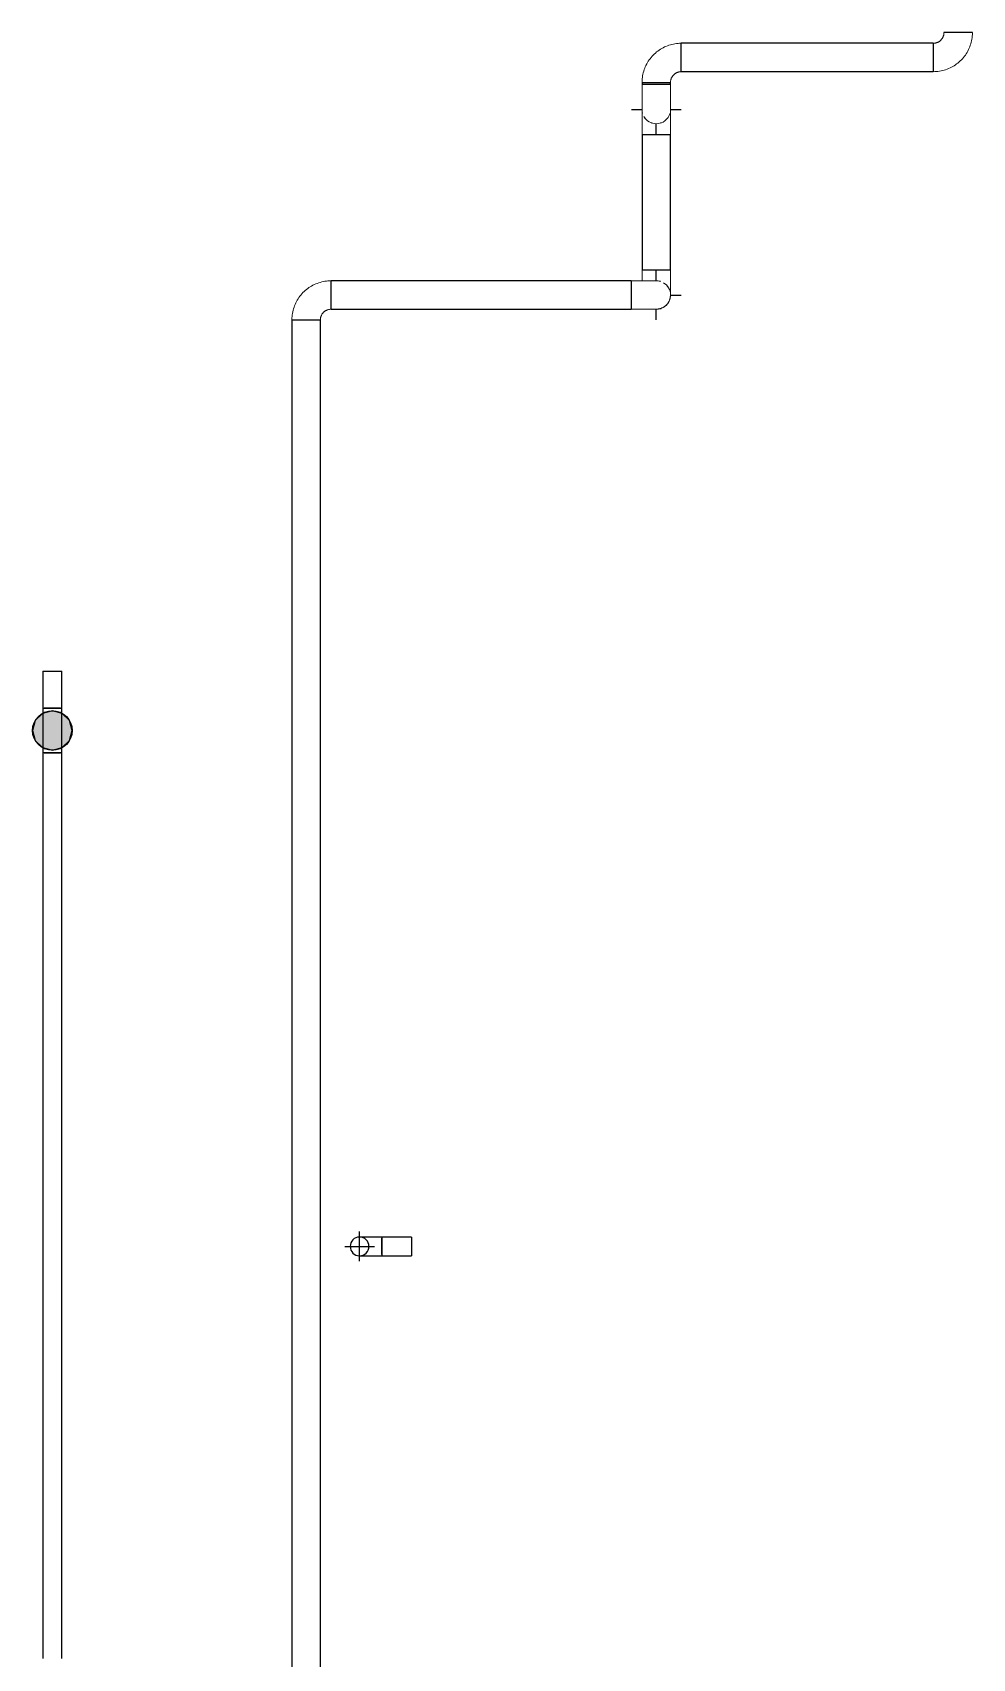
# Model space of a CAD drawing. Header units: inches. Extents: x -3327 to -1, y 8 to 1328.
# Drawn here: x -2028 to -1933.1, y 458 to 622.3 of the extents above; entities that cross this region are included whole.
import ezdxf

# ---------------------------------------------------------------- set-up
doc = ezdxf.new("R2010")
doc.units = ezdxf.units.IN
doc.header["$MEASUREMENT"] = 0
doc.layers.add('P-PIPE', color=3, linetype='Continuous', lineweight=9)
doc.layers.add('X - REF - FP', color=7, linetype='Continuous', true_color=0xb90000)

# ---------------------------------------------------------------- blocks, each defined once
blk = doc.blocks.new('Elbow - Welded - Generic - Standard-1127339-SECOND LEVEL')
at = {"layer": 'P-PIPE'}
for p, q in [((-1.39, 2.52), (-1.25, 2.52)), ((-1.24, 2.52), (-1.02, 2.52)), ((-1.02, 2.52), (-0.72, 2.52)), ((-0.72, 2.52), (-0.37, 2.52)), ((-0.37, 2.52), (0.37, 2.52)), ((0.37, 2.52), (0.72, 2.52)), ((0.72, 2.52), (1.02, 2.52)), ((1.02, 2.52), (1.24, 2.52)), ((1.25, 2.52), (1.39, 2.52)), ((-2.52, 1.25), (-2.52, 1.39)), ((-2.52, 1.02), (-2.52, 1.24)), ((-2.52, 0.72), (-2.52, 1.02)), ((-2.52, 0.37), (-2.52, 0.72)), ((-2.52, -0.37), (-2.52, 0.37)), ((-2.52, -0.72), (-2.52, -0.37)), ((-2.52, -1.02), (-2.52, -0.72)), ((-2.52, -1.24), (-2.52, -1.02)), ((-2.52, -1.39), (-2.52, -1.25))]:
    blk.add_line(p, q, dxfattribs=at)
at = {"layer": 'P-PIPE', "flags": 128}
for points in [[(-2.52, -1.44), (-2.36, -1.43), (-2.2, -1.42), (-2.05, -1.41), (-1.89, -1.39), (-1.73, -1.36), (-1.58, -1.32), (-1.43, -1.28), (-1.28, -1.24), (-1.13, -1.18), (-0.98, -1.12), (-0.83, -1.06), (-0.69, -0.99), (-0.55, -0.91), (-0.42, -0.83), (-0.29, -0.75), (-0.16, -0.65), (-0.03, -0.56), (0.09, -0.45), (0.21, -0.35), (0.32, -0.24), (0.43, -0.12), (0.53, 0), (0.63, 0.12), (0.72, 0.25), (0.81, 0.38), (0.89, 0.52), (0.97, 0.65), (1.04, 0.8), (1.11, 0.94), (1.17, 1.09), (1.22, 1.23), (1.27, 1.39), (1.31, 1.54), (1.35, 1.69), (1.38, 1.85), (1.4, 2), (1.42, 2.16), (1.43, 2.32), (1.44, 2.48), (1.44, 2.52)], [(-1.44, 2.52), (-1.44, 2.48), (-1.44, 2.43), (-1.44, 2.39), (-1.45, 2.35), (-1.46, 2.3), (-1.47, 2.26), (-1.48, 2.22), (-1.49, 2.18), (-1.51, 2.14), (-1.52, 2.1), (-1.54, 2.06), (-1.56, 2.02), (-1.58, 1.98), (-1.6, 1.94), (-1.63, 1.91), (-1.65, 1.87), (-1.68, 1.84), (-1.71, 1.81), (-1.73, 1.77), (-1.77, 1.74), (-1.8, 1.71), (-1.83, 1.69), (-1.86, 1.66), (-1.9, 1.63), (-1.93, 1.61), (-1.97, 1.59), (-2.01, 1.56), (-2.05, 1.55), (-2.09, 1.53), (-2.13, 1.51), (-2.17, 1.5), (-2.21, 1.48), (-2.25, 1.47), (-2.29, 1.46), (-2.34, 1.45), (-2.38, 1.45), (-2.42, 1.44), (-2.46, 1.44), (-2.51, 1.44), (-2.52, 1.44)]]:
    blk.add_lwpolyline(points, dxfattribs=at)
blk = doc.blocks.new('Elbow - Welded - Generic - Standard-V57-SECOND LEVEL')
at = {"layer": 'P-PIPE'}
for p, q in [((-1966.39, 598.26), (-1966.25, 598.26)), ((-1966.24, 598.26), (-1966.02, 598.26)), ((-1966.02, 598.26), (-1965.72, 598.26)), ((-1965.72, 598.26), (-1965.37, 598.26)), ((-1965.37, 598.26), (-1965, 598.26)), ((-1965, 598.26), (-1964.63, 598.26)), ((-1964.63, 598.26), (-1964.28, 598.26)), ((-1964.28, 598.26), (-1963.98, 598.26)), ((-1963.98, 598.26), (-1963.76, 598.26)), ((-1963.75, 598.26), (-1963.61, 598.26))]:
    blk.add_line(p, q, dxfattribs=at)
at = {"layer": 'P-PIPE', "flags": 128}
for points in [[(-1966.44, 597.18), (-1966.44, 597.26), (-1966.44, 597.35), (-1966.44, 597.44), (-1966.44, 597.54), (-1966.44, 597.64), (-1966.44, 597.74), (-1966.44, 597.83), (-1966.44, 597.93), (-1966.44, 598.03), (-1966.44, 598.13), (-1966.44, 598.24), (-1966.44, 598.26)], [(-1963.56, 598.26), (-1963.56, 598.16), (-1963.56, 598.06), (-1963.56, 597.96), (-1963.56, 597.86), (-1963.56, 597.76), (-1963.56, 597.66), (-1963.56, 597.57), (-1963.56, 597.47), (-1963.56, 597.37), (-1963.56, 597.28), (-1963.56, 597.19), (-1963.56, 597.1), (-1963.56, 597.01), (-1963.56, 596.92), (-1963.56, 596.84), (-1963.56, 596.76), (-1963.56, 596.68), (-1963.56, 596.6), (-1963.56, 596.53), (-1963.56, 596.45), (-1963.56, 596.39), (-1963.56, 596.32), (-1963.56, 596.26), (-1963.56, 596.2), (-1963.56, 596.14), (-1963.56, 596.09), (-1963.56, 596.04), (-1963.56, 595.99), (-1963.56, 595.95), (-1963.56, 595.91), (-1963.56, 595.88), (-1963.56, 595.85), (-1963.56, 595.82), (-1963.56, 595.8), (-1963.56, 595.78), (-1963.56, 595.76), (-1963.56, 595.75)], [(-1963.56, 595.74), (-1963.56, 595.69), (-1963.57, 595.63), (-1963.57, 595.57), (-1963.58, 595.51), (-1963.59, 595.46), (-1963.6, 595.4), (-1963.62, 595.35), (-1963.64, 595.29), (-1963.66, 595.24), (-1963.68, 595.18), (-1963.7, 595.13), (-1963.73, 595.08), (-1963.75, 595.03), (-1963.78, 594.98), (-1963.81, 594.93), (-1963.85, 594.88), (-1963.88, 594.84), (-1963.92, 594.8), (-1963.96, 594.75), (-1964, 594.71), (-1964.04, 594.67), (-1964.08, 594.64), (-1964.13, 594.6), (-1964.18, 594.57), (-1964.22, 594.53), (-1964.27, 594.5), (-1964.32, 594.48), (-1964.37, 594.45), (-1964.43, 594.43), (-1964.48, 594.4), (-1964.53, 594.38), (-1964.59, 594.37), (-1964.64, 594.35), (-1964.7, 594.34), (-1964.76, 594.33), (-1964.81, 594.32), (-1964.87, 594.31), (-1964.93, 594.31), (-1964.98, 594.31), (-1965, 594.31)], [(-1963.56, 595.75), (-1963.56, 595.74), (-1963.56, 595.74)]]:
    blk.add_lwpolyline(points, dxfattribs=at)
blk = doc.blocks.new('Elbow - Welded - Generic - Standard-V58-SECOND LEVEL')
at = {"layer": 'P-PIPE'}
for p, q in [((-1967.52, 596.99), (-1967.52, 597.13)), ((-1967.52, 596.76), (-1967.52, 596.99)), ((-1967.52, 596.46), (-1967.52, 596.76)), ((-1967.52, 596.11), (-1967.52, 596.46)), ((-1967.52, 595.74), (-1967.52, 596.11)), ((-1967.52, 595.37), (-1967.52, 595.74)), ((-1967.52, 595.02), (-1967.52, 595.37)), ((-1967.52, 594.73), (-1967.52, 595.02)), ((-1967.52, 594.5), (-1967.52, 594.73)), ((-1967.52, 594.35), (-1967.52, 594.5))]:
    blk.add_line(p, q, dxfattribs=at)
at = {"layer": 'P-PIPE', "flags": 128}
for points in [[(-1965, 597.18), (-1965, 597.18), (-1965.01, 597.18), (-1965.02, 597.18), (-1965.03, 597.18), (-1965.05, 597.18), (-1965.07, 597.18), (-1965.1, 597.18), (-1965.13, 597.18), (-1965.16, 597.18), (-1965.2, 597.18), (-1965.24, 597.18), (-1965.28, 597.18), (-1965.33, 597.18), (-1965.38, 597.18), (-1965.44, 597.18), (-1965.5, 597.18), (-1965.56, 597.18), (-1965.63, 597.18), (-1965.69, 597.18), (-1965.76, 597.18), (-1965.84, 597.18), (-1965.91, 597.18), (-1965.99, 597.18), (-1966.07, 597.18), (-1966.16, 597.18), (-1966.24, 597.18), (-1966.33, 597.18), (-1966.42, 597.18), (-1966.51, 597.18), (-1966.61, 597.18), (-1966.7, 597.18), (-1966.8, 597.18), (-1966.89, 597.18), (-1966.99, 597.18), (-1967.09, 597.18), (-1967.19, 597.18), (-1967.29, 597.18), (-1967.39, 597.18), (-1967.49, 597.18), (-1967.52, 597.18)], [(-1967.52, 594.31), (-1967.42, 594.31), (-1967.32, 594.31), (-1967.22, 594.31), (-1967.12, 594.31), (-1967.02, 594.31), (-1966.92, 594.31), (-1966.82, 594.31), (-1966.73, 594.31), (-1966.63, 594.31), (-1966.54, 594.31), (-1966.45, 594.31), (-1966.36, 594.31), (-1966.27, 594.31), (-1966.18, 594.31), (-1966.1, 594.31), (-1966.01, 594.31), (-1965.94, 594.31), (-1965.86, 594.31), (-1965.78, 594.31), (-1965.71, 594.31), (-1965.64, 594.31), (-1965.58, 594.31), (-1965.52, 594.31), (-1965.46, 594.31), (-1965.4, 594.31), (-1965.35, 594.31), (-1965.3, 594.31), (-1965.25, 594.31), (-1965.21, 594.31), (-1965.17, 594.31), (-1965.14, 594.31), (-1965.11, 594.31), (-1965.08, 594.31), (-1965.06, 594.31), (-1965.04, 594.31), (-1965.02, 594.31), (-1965.01, 594.31), (-1965, 594.31), (-1965, 594.31), (-1965, 594.31)]]:
    blk.add_lwpolyline(points, dxfattribs=at)
at = {"layer": 'P-PIPE'}
for start, end in [(75, 90), (0, 60), (285, 0)]:
    blk.add_arc((-1965, 595.74), 1.44, start, end, dxfattribs=at)
blk = doc.blocks.new('Elbow - Welded - Generic - Standard-V59-SECOND LEVEL')
at = {"layer": 'P-PIPE'}
for p, q in [((-1966.39, 617.01), (-1966.25, 617.01)), ((-1966.24, 617.01), (-1966.02, 617.01)), ((-1966.02, 617.01), (-1965.72, 617.01)), ((-1965.72, 617.01), (-1965.37, 617.01)), ((-1965.37, 617.01), (-1965, 617.01)), ((-1965, 617.01), (-1964.63, 617.01)), ((-1964.63, 617.01), (-1964.28, 617.01)), ((-1964.28, 617.01), (-1963.98, 617.01)), ((-1963.98, 617.01), (-1963.76, 617.01)), ((-1963.75, 617.01), (-1963.61, 617.01))]:
    blk.add_line(p, q, dxfattribs=at)
at = {"layer": 'P-PIPE', "flags": 128}
for points in [[(-1966.44, 617.01), (-1966.44, 616.91), (-1966.44, 616.81), (-1966.44, 616.71), (-1966.44, 616.61), (-1966.44, 616.51), (-1966.44, 616.41), (-1966.44, 616.32), (-1966.44, 616.22), (-1966.44, 616.12), (-1966.44, 616.03), (-1966.44, 615.94), (-1966.44, 615.85), (-1966.44, 615.76), (-1966.44, 615.67), (-1966.44, 615.59), (-1966.44, 615.51), (-1966.44, 615.43), (-1966.44, 615.35), (-1966.44, 615.28), (-1966.44, 615.2), (-1966.44, 615.14), (-1966.44, 615.07), (-1966.44, 615.01), (-1966.44, 614.95), (-1966.44, 614.89), (-1966.44, 614.84), (-1966.44, 614.79), (-1966.44, 614.74), (-1966.44, 614.7), (-1966.44, 614.66), (-1966.44, 614.63), (-1966.44, 614.6), (-1966.44, 614.57), (-1966.44, 614.55), (-1966.44, 614.53), (-1966.44, 614.51), (-1966.44, 614.5), (-1966.44, 614.5), (-1966.44, 614.49), (-1966.44, 614.49)], [(-1963.56, 614.49), (-1963.56, 614.49), (-1963.56, 614.5), (-1963.56, 614.51), (-1963.56, 614.52), (-1963.56, 614.54), (-1963.56, 614.57), (-1963.56, 614.59), (-1963.56, 614.62), (-1963.56, 614.65), (-1963.56, 614.69), (-1963.56, 614.73), (-1963.56, 614.78), (-1963.56, 614.83), (-1963.56, 614.88), (-1963.56, 614.93), (-1963.56, 614.99), (-1963.56, 615.05), (-1963.56, 615.12), (-1963.56, 615.19), (-1963.56, 615.26), (-1963.56, 615.33), (-1963.56, 615.41), (-1963.56, 615.49), (-1963.56, 615.57), (-1963.56, 615.65), (-1963.56, 615.74), (-1963.56, 615.82), (-1963.56, 615.91), (-1963.56, 616.01), (-1963.56, 616.1), (-1963.56, 616.19), (-1963.56, 616.29), (-1963.56, 616.39), (-1963.56, 616.49), (-1963.56, 616.58), (-1963.56, 616.68), (-1963.56, 616.78), (-1963.56, 616.88), (-1963.56, 616.99), (-1963.56, 617.01)]]:
    blk.add_lwpolyline(points, dxfattribs=at)
at = {"layer": 'P-PIPE'}
for start, end in [(180, 195), (210, 270), (270, 345)]:
    blk.add_arc((-1965, 614.49), 1.44, start, end, dxfattribs=at)
blk = doc.blocks.new('Elbow - Welded - Generic - Standard-V60-SECOND LEVEL')
at = {"layer": 'P-PIPE'}
for p, q in [((-1966.25, 611.97), (-1966.39, 611.97)), ((-1966.02, 611.97), (-1966.24, 611.97)), ((-1965.72, 611.97), (-1966.02, 611.97)), ((-1965.37, 611.97), (-1965.72, 611.97)), ((-1965, 611.97), (-1965.37, 611.97)), ((-1964.63, 611.97), (-1965, 611.97)), ((-1964.28, 611.97), (-1964.63, 611.97)), ((-1963.98, 611.97), (-1964.28, 611.97)), ((-1963.76, 611.97), (-1963.98, 611.97)), ((-1963.61, 611.97), (-1963.75, 611.97))]:
    blk.add_line(p, q, dxfattribs=at)
at = {"layer": 'P-PIPE', "flags": 128}
for points in [[(-1966.44, 614.49), (-1966.44, 614.49), (-1966.44, 614.49)], [(-1966.44, 611.97), (-1966.44, 612.07), (-1966.44, 612.17), (-1966.44, 612.27), (-1966.44, 612.37), (-1966.44, 612.47), (-1966.44, 612.57), (-1966.44, 612.67), (-1966.44, 612.77), (-1966.44, 612.86), (-1966.44, 612.95), (-1966.44, 613.05), (-1966.44, 613.14), (-1966.44, 613.23), (-1966.44, 613.31), (-1966.44, 613.4), (-1966.44, 613.48), (-1966.44, 613.56), (-1966.44, 613.63), (-1966.44, 613.71), (-1966.44, 613.78), (-1966.44, 613.85), (-1966.44, 613.92), (-1966.44, 613.98), (-1966.44, 614.04), (-1966.44, 614.09), (-1966.44, 614.15), (-1966.44, 614.2), (-1966.44, 614.24), (-1966.44, 614.28), (-1966.44, 614.32), (-1966.44, 614.36), (-1966.44, 614.39), (-1966.44, 614.41), (-1966.44, 614.44), (-1966.44, 614.46), (-1966.44, 614.47), (-1966.44, 614.48)], [(-1963.56, 614.48), (-1963.56, 614.47), (-1963.56, 614.46), (-1963.56, 614.44), (-1963.56, 614.42), (-1963.56, 614.39), (-1963.56, 614.36), (-1963.56, 614.33), (-1963.56, 614.29), (-1963.56, 614.25), (-1963.56, 614.21), (-1963.56, 614.16), (-1963.56, 614.11), (-1963.56, 614.05), (-1963.56, 613.99), (-1963.56, 613.93), (-1963.56, 613.87), (-1963.56, 613.8), (-1963.56, 613.73), (-1963.56, 613.65), (-1963.56, 613.58), (-1963.56, 613.5), (-1963.56, 613.42), (-1963.56, 613.33), (-1963.56, 613.25), (-1963.56, 613.16), (-1963.56, 613.07), (-1963.56, 612.98), (-1963.56, 612.89), (-1963.56, 612.79), (-1963.56, 612.7), (-1963.56, 612.6), (-1963.56, 612.5), (-1963.56, 612.4), (-1963.56, 612.3), (-1963.56, 612.2), (-1963.56, 612.1), (-1963.56, 612), (-1963.56, 611.97)]]:
    blk.add_lwpolyline(points, dxfattribs=at)

msp = doc.modelspace()

# ---------------------------------------------------------------- hatches: boundary and pattern name
at = {"layer": 'X - REF - FP'}
msp.add_hatch(color=256, dxfattribs=at).paths.add_polyline_path([(-2026, 549.74), (-2025, 550.01), (-2024.27, 550.74), (-2024, 551.74), (-2024.27, 552.74), (-2025, 553.47), (-2026, 553.74), (-2027, 553.47), (-2027.73, 552.74), (-2028, 551.74), (-2027.73, 550.74), (-2027, 550.01)], flags=0)
h = msp.add_hatch(color=256, dxfattribs=at)
edge = h.paths.add_edge_path(flags=0)
edge.add_arc((-2026, 551.74), 2, 0, 360)

# ---------------------------------------------------------------- linework, layer by layer
for p, q in [((-1937.02, 621.18), (-1962.48, 621.18)), ((-1962.48, 618.35), (-1962.48, 621.18)), ((-1937.02, 621.18), (-1937.02, 621.13)), ((-1937.02, 621.13), (-1937.02, 618.31)), ((-1935.89, 622.26), (-1935.94, 622.26)), ((-1933.06, 622.26), (-1935.89, 622.26)), ((-1962.48, 618.31), (-1962.48, 618.35)), ((-1962.48, 618.31), (-1937.02, 618.31)), ((-1966.44, 617.22), (-1966.44, 617.01)), ((-1966.44, 617.22), (-1963.61, 617.22)), ((-1963.56, 617.01), (-1966.44, 617.01)), ((-1963.61, 617.22), (-1963.56, 617.22)), ((-1963.56, 617.01), (-1963.56, 617.22)), ((-1967.5, 614.49), (-1966.44, 614.49)), ((-1963.58, 614.49), (-1962.5, 614.49)), ((-1965, 611.99), (-1965, 613.06)), ((-1966.44, 611.97), (-1966.44, 598.26)), ((-1966.44, 611.97), (-1965.37, 611.97)), ((-1965.37, 611.97), (-1964.63, 611.97)), ((-1964.63, 611.97), (-1963.56, 611.97)), ((-1963.56, 598.26), (-1963.56, 611.97)), ((-1965.37, 598.26), (-1966.44, 598.26)), ((-1964.63, 598.26), (-1965.37, 598.26)), ((-1965, 597.18), (-1965, 598.24)), ((-1963.56, 598.26), (-1964.63, 598.26)), ((-1967.52, 597.18), (-1997.85, 597.18)), ((-1997.85, 594.35), (-1997.85, 597.18)), ((-1967.52, 597.18), (-1967.52, 594.31)), ((-1963.56, 595.74), (-1962.5, 595.74)), ((-2001.81, 593.22), (-2001.81, 372.4)), ((-2001.81, 593.22), (-1998.98, 593.22)), ((-1998.98, 593.22), (-1998.93, 593.22)), ((-1998.93, 372.4), (-1998.93, 593.22)), ((-1997.85, 594.31), (-1997.85, 594.35)), ((-1997.85, 594.31), (-1967.52, 594.31)), ((-1965, 593.24), (-1965, 594.32)), ((-2026.95, 557.74), (-2026.95, 553.99)), ((-2026.95, 557.74), (-2025.05, 557.74)), ((-2025.05, 553.99), (-2025.05, 557.74)), ((-2026, 553.74), (-2027, 553.47)), ((-2026.95, 553.99), (-2026.95, 549.5)), ((-2026.95, 553.99), (-2026, 553.99)), ((-2026.67, 553.99), (-2026.82, 553.99)), ((-2026.48, 553.99), (-2026.67, 553.99)), ((-2026.25, 553.99), (-2026.47, 553.99)), ((-2025.75, 553.99), (-2026.25, 553.99)), ((-2026, 553.99), (-2025.05, 553.99)), ((-2025, 553.47), (-2026, 553.74)), ((-2025.53, 553.99), (-2025.75, 553.99)), ((-2025.33, 553.99), (-2025.52, 553.99)), ((-2025.18, 553.99), (-2025.33, 553.99)), ((-2025.05, 549.5), (-2025.05, 553.99)), ((-2027.73, 552.74), (-2028, 551.74)), ((-2027, 553.47), (-2027.73, 552.74)), ((-2024.27, 552.74), (-2025, 553.47)), ((-2024, 551.74), (-2024.27, 552.74)), ((-2028, 551.74), (-2027.73, 550.74)), ((-2027.73, 550.74), (-2027, 550.01)), ((-2025, 550.01), (-2024.27, 550.74)), ((-2024.27, 550.74), (-2024, 551.74)), ((-2027, 550.01), (-2026, 549.74)), ((-2026, 549.5), (-2026.95, 549.5)), ((-2026.95, 549.5), (-2026.95, 457.99)), ((-2026.82, 549.5), (-2026.67, 549.5)), ((-2026.67, 549.5), (-2026.48, 549.5)), ((-2026.47, 549.5), (-2026.25, 549.5)), ((-2026.25, 549.5), (-2025.75, 549.5)), ((-2026, 549.74), (-2025, 550.01)), ((-2025.05, 549.5), (-2026, 549.5)), ((-2025.75, 549.5), (-2025.53, 549.5)), ((-2025.52, 549.5), (-2025.33, 549.5)), ((-2025.33, 549.5), (-2025.18, 549.5)), ((-2025.05, 457.99), (-2025.05, 549.5)), ((-1994.97, 498.12), (-1994.97, 501.12)), ((-1996.47, 499.62), (-1993.47, 499.62)), ((-1992.73, 500.57), (-1994.97, 500.57)), ((-1989.73, 500.57), (-1992.73, 500.57)), ((-1992.73, 500.57), (-1992.73, 499.62)), ((-1992.73, 500.29), (-1992.73, 500.44)), ((-1992.73, 500.1), (-1992.73, 500.29)), ((-1992.73, 499.87), (-1992.73, 500.09)), ((-1992.73, 499.37), (-1992.73, 499.87)), ((-1992.73, 499.62), (-1992.73, 498.67)), ((-1989.73, 500.57), (-1989.73, 498.67)), ((-1994.97, 498.67), (-1992.73, 498.67)), ((-1992.73, 499.14), (-1992.73, 499.37)), ((-1992.73, 498.95), (-1992.73, 499.14)), ((-1992.73, 498.8), (-1992.73, 498.95)), ((-1992.73, 498.67), (-1989.73, 498.67))]:
    msp.add_line(p, q, dxfattribs=at)
msp.add_circle((-2026, 551.74), 2, dxfattribs=at)
for centre, radius, start, end in [((-1965, 614.49), 1.44, 214.5077, 217.7539), ((-1965, 614.49), 1.44, 250.5498, 252.8846), ((-1965, 614.49), 1.44, 287.1154, 289.4502), ((-1965, 614.49), 1.44, 322.2461, 325.4923), ((-1965, 595.74), 1.44, 70.6494, 72.8533), ((-1965, 595.74), 1.44, 34.5077, 37.7539), ((-1965, 595.74), 1.44, 322.2461, 325.4923), ((-1965, 595.74), 1.44, 287.1154, 289.4502), ((-1994.97, 499.62), 0.95, 0, 180), ((-1994.97, 499.62), 0.95, 180, 0)]:
    msp.add_arc(centre, radius, start, end, dxfattribs=at)

# ---------------------------------------------------------------- block references
at = {"layer": 'X - REF - FP', "rotation": 180}
for p in [(-1965, 619.74), (-2000.37, 595.74)]:
    msp.add_blockref('Elbow - Welded - Generic - Standard-1127339-SECOND LEVEL', p, dxfattribs=at)
at = {"layer": 'X - REF - FP'}
for name, p in [('Elbow - Welded - Generic - Standard-1127339-SECOND LEVEL', (-1934.5, 619.74)), ('Elbow - Welded - Generic - Standard-V59-SECOND LEVEL', (0, 0)), ('Elbow - Welded - Generic - Standard-V60-SECOND LEVEL', (0, 0)), ('Elbow - Welded - Generic - Standard-V57-SECOND LEVEL', (0, 0)), ('Elbow - Welded - Generic - Standard-V58-SECOND LEVEL', (0, 0))]:
    msp.add_blockref(name, p, dxfattribs=at)

doc.saveas('drawing.dxf')
